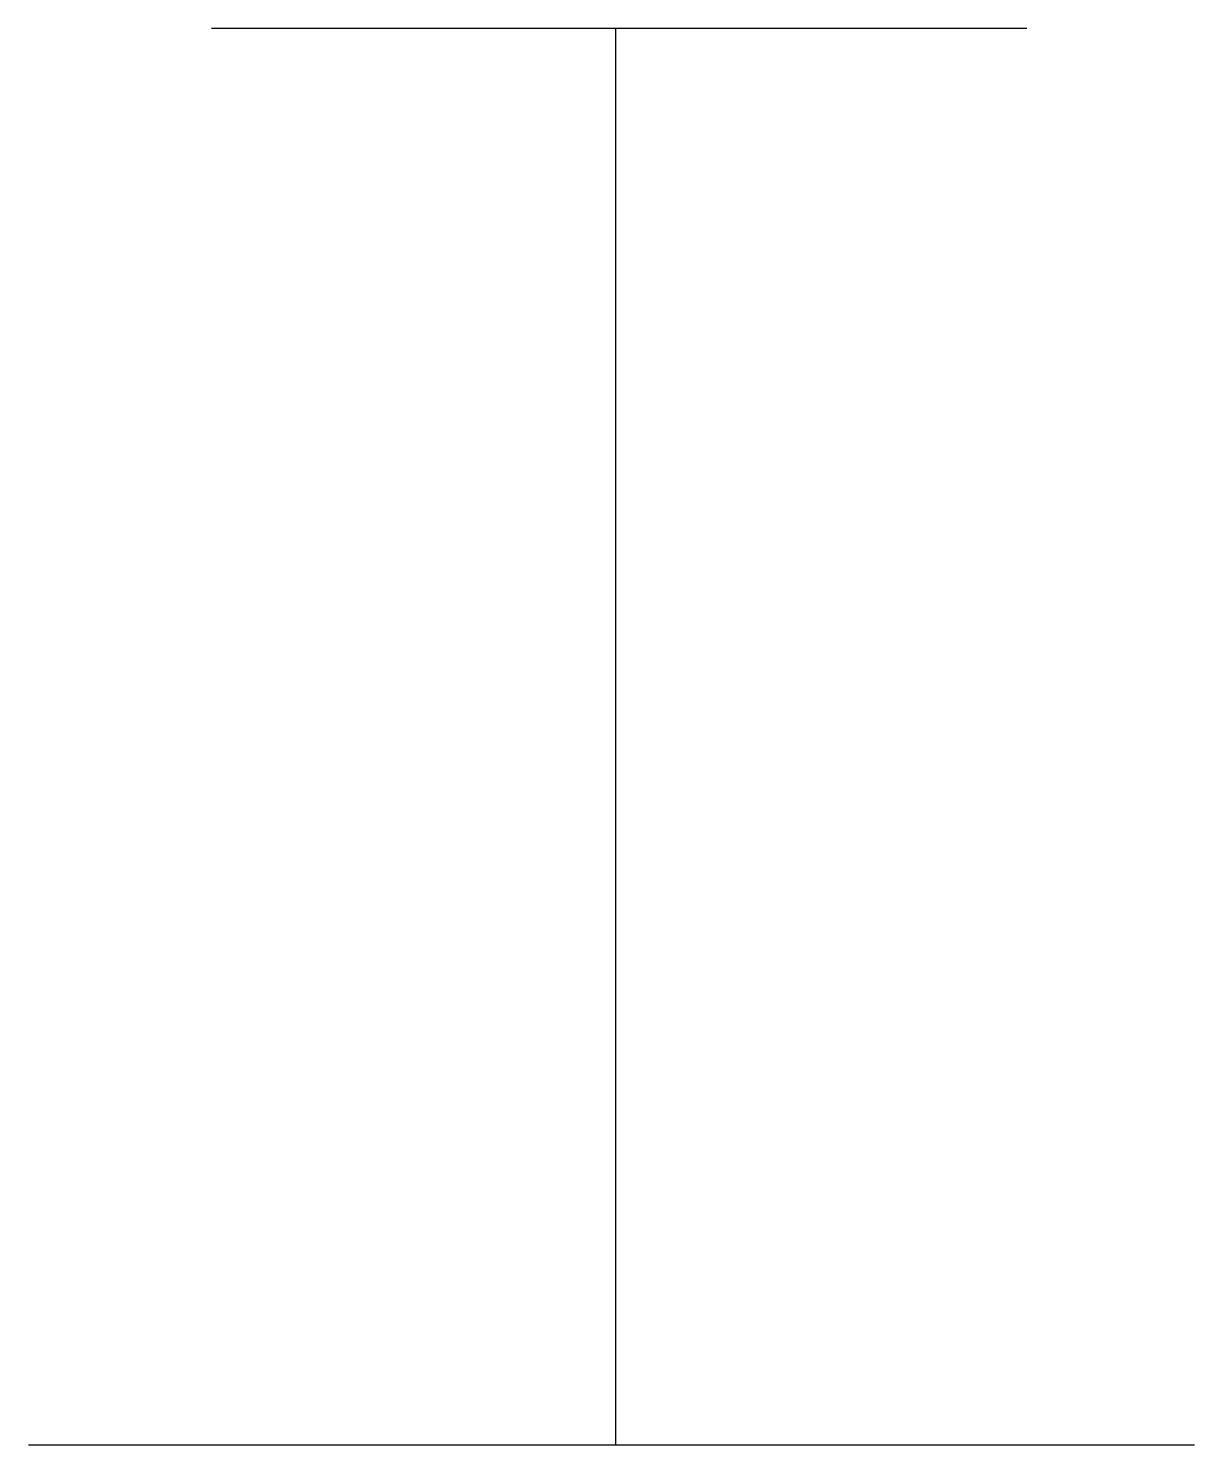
# Model space of a CAD drawing. Header units: metres. Extents: x -122241 to -121757, y -275636 to -275048.
import ezdxf

# ---------------------------------------------------------------- set-up
doc = ezdxf.new("R2010")
doc.units = ezdxf.units.M
doc.layers.add('STEEL', color=1, linetype='Continuous')

msp = doc.modelspace()

# ---------------------------------------------------------------- linework, layer by layer
at = {"layer": 'STEEL'}
for points in [[(-122164.92, -275048.44), (-121826.95, -275048.44)], [(-121997.5, -275048.44), (-121997.5, -275635.67)], [(-122240.86, -275635.67), (-121757.45, -275635.67)]]:
    msp.add_lwpolyline(points, dxfattribs=at)

doc.saveas('drawing.dxf')
